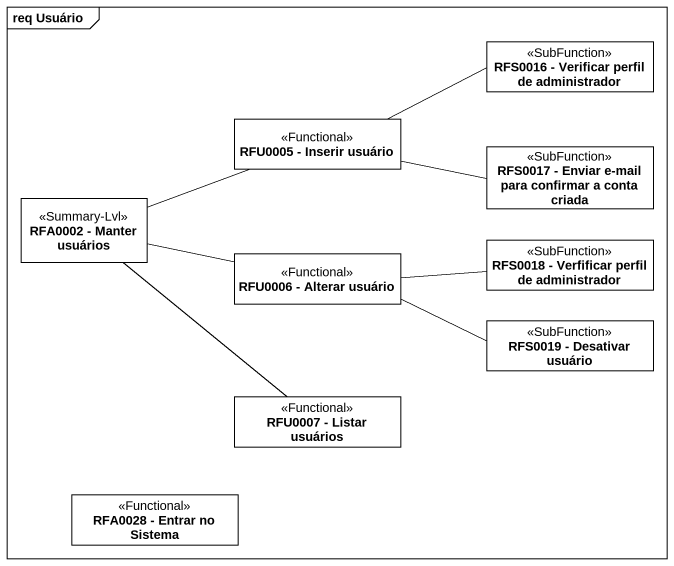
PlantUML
@startuml
mainframe req Usuário
hide circle
hide empty members
class "RFS0016 - Verificar perfil de administrador" as RFS0016_Verificar_perfil_de <<SubFunction>>
class "RFU0005 - Inserir usuário" as RFU0005_Inserir_usuário <<Functional>>
class "RFS0017 - Enviar e-mail para confirmar a conta criada" as RFS0017_Enviar_e_mail_para <<SubFunction>>
class "RFA0002 - Manter usuários" as RFA0002_Manter_usuários <<Summary-Lvl>>
class "RFS0018 - Verfificar perfil de administrador" as RFS0018_Verfificar_perfil <<SubFunction>>
class "RFU0006 - Alterar usuário" as RFU0006_Alterar_usuário <<Functional>>
class "RFS0019 - Desativar usuário" as RFS0019_Desativar_usuário <<SubFunction>>
class "RFU0007 - Listar usuários" as RFU0007_Listar_usuários <<Functional>>
class "RFA0028 - Entrar no Sistema" as RFA0028_Entrar_no_Sistema <<Functional>>
RFU0005_Inserir_usuário -right- RFS0016_Verificar_perfil_de
RFS0017_Enviar_e_mail_para -left- RFU0005_Inserir_usuário
RFA0002_Manter_usuários -right- RFU0005_Inserir_usuário
RFA0002_Manter_usuários -right- RFU0006_Alterar_usuário
RFA0002_Manter_usuários -- RFU0007_Listar_usuários
RFU0006_Alterar_usuário -right- RFS0018_Verfificar_perfil
RFU0006_Alterar_usuário -right- RFS0019_Desativar_usuário
@enduml
